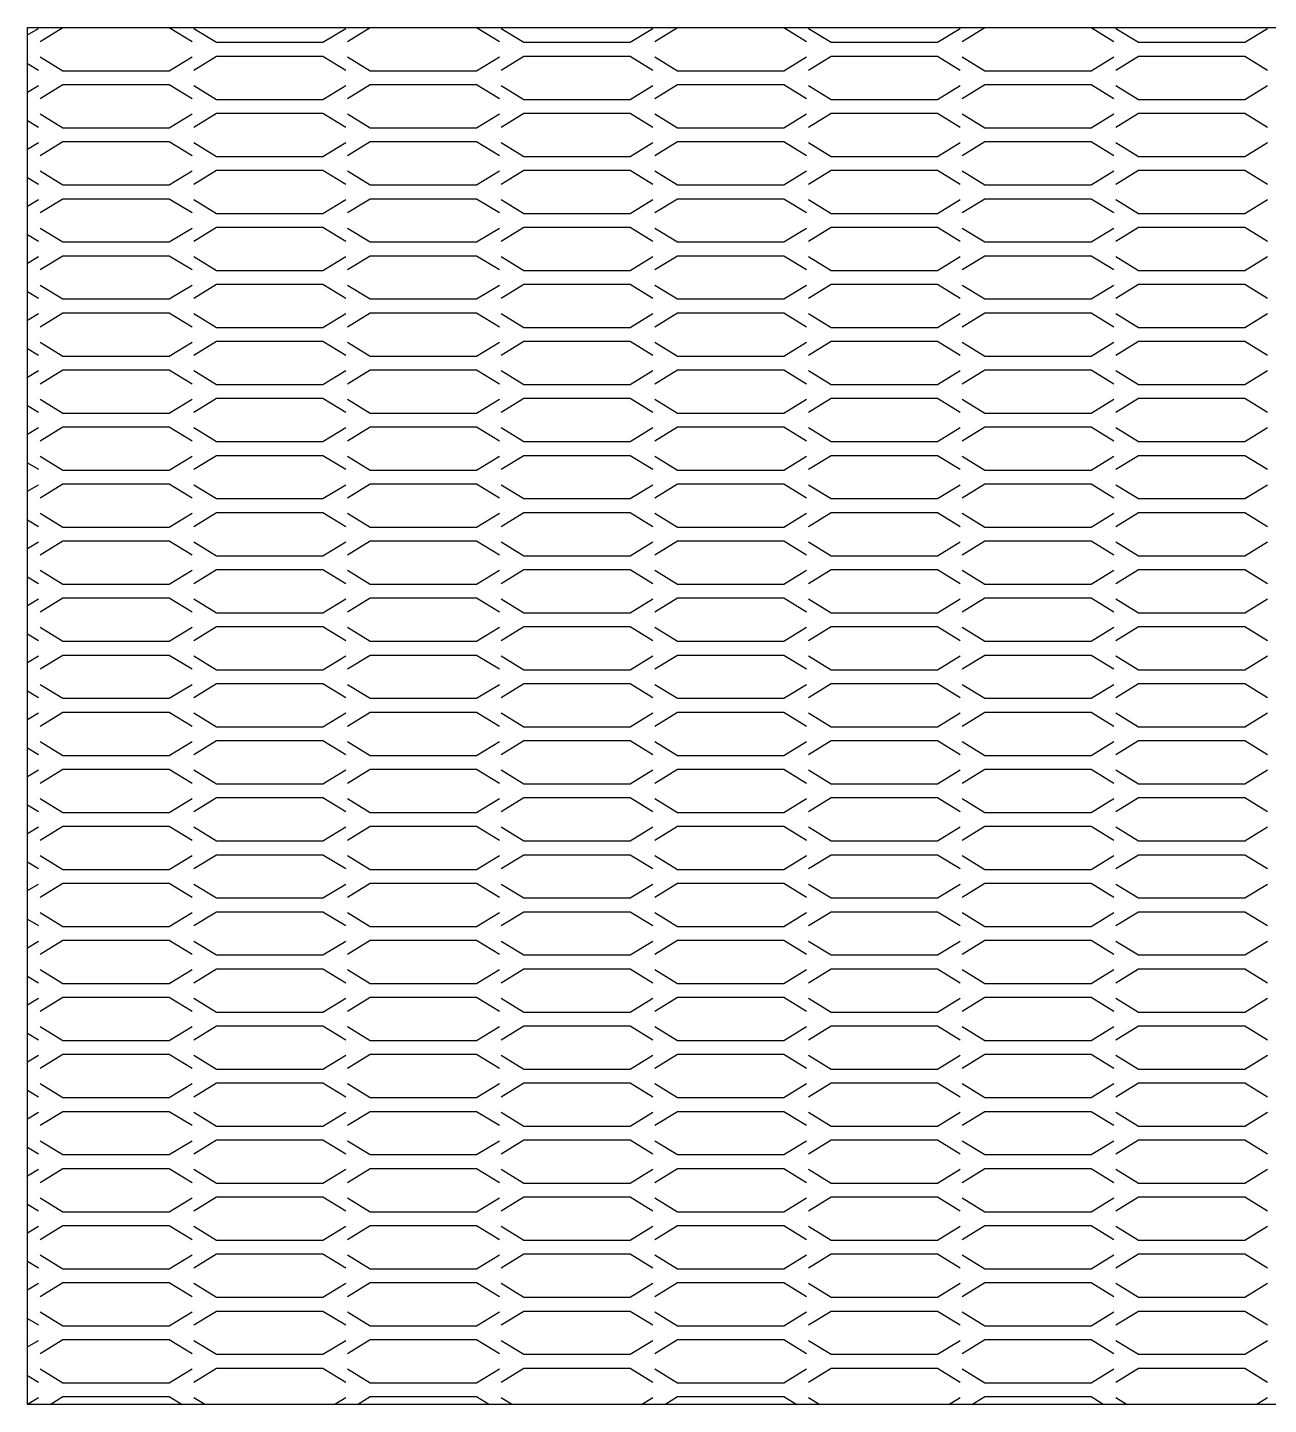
# Model space of a CAD drawing. Header units: millimetres. Extents: x 0 to 120, y 0 to 70.
# Drawn here: x 0 to 63.1, y 0 to 70 of the extents above; entities that cross this region are included whole.
import ezdxf

# ---------------------------------------------------------------- set-up
doc = ezdxf.new("R2010")
doc.units = ezdxf.units.MM
doc.layers.add('CUT', color=1, linetype='CONTINUOUS')

msp = doc.modelspace()

# ---------------------------------------------------------------- linework, layer by layer
at = {"layer": 'CUT'}
for p, q in [((0, 69.6222), (0.551, 69.9589)), ((0, 68.1778), (0.551, 67.8411)), ((0, 66.7222), (0.551, 67.0589)), ((0, 65.2778), (0.551, 64.9411)), ((0, 63.8222), (0.551, 64.1589)), ((0, 62.3778), (0.551, 62.0411)), ((0, 60.9222), (0.551, 61.2589)), ((0, 59.4778), (0.551, 59.1411)), ((0, 58.0222), (0.551, 58.3589)), ((0, 56.5778), (0.551, 56.2411)), ((0, 55.1222), (0.551, 55.4589)), ((0, 53.6778), (0.551, 53.3411)), ((0, 52.2222), (0.551, 52.5589)), ((0, 50.7778), (0.551, 50.4411)), ((0, 49.3222), (0.551, 49.6589)), ((0, 47.8778), (0.551, 47.5411)), ((0, 46.4222), (0.551, 46.7589)), ((0, 44.9778), (0.551, 44.6411)), ((0, 43.5222), (0.551, 43.8589)), ((0, 42.0778), (0.551, 41.7411)), ((0, 40.6222), (0.551, 40.9589)), ((0, 39.1778), (0.551, 38.8411)), ((0, 37.7222), (0.551, 38.0589)), ((0, 36.2778), (0.551, 35.9411)), ((0, 34.8222), (0.551, 35.1589)), ((0, 33.3778), (0.551, 33.0411)), ((0, 31.9222), (0.551, 32.2589)), ((0, 30.4778), (0.551, 30.1411)), ((0, 29.0222), (0.551, 29.3589)), ((0, 27.5778), (0.551, 27.2411)), ((0, 26.1222), (0.551, 26.4589)), ((0, 24.6778), (0.551, 24.3411)), ((0, 23.2222), (0.551, 23.5589)), ((0, 21.7778), (0.551, 21.4411)), ((0, 20.3222), (0.551, 20.6589)), ((0, 18.8778), (0.551, 18.5411)), ((0, 17.4222), (0.551, 17.7589)), ((0, 15.9778), (0.551, 15.6411)), ((0, 14.5222), (0.551, 14.8589)), ((0, 13.0778), (0.551, 12.7411)), ((0, 11.6222), (0.551, 11.9589)), ((0, 10.1778), (0.551, 9.8411)), ((0, 8.7222), (0.551, 9.0589)), ((0, 7.2778), (0.551, 6.9411)), ((0, 5.8222), (0.551, 6.1589)), ((0, 4.3778), (0.551, 4.0411)), ((0, 2.9222), (0.551, 3.2589)), ((0, 1.4778), (0.551, 1.1411)), ((0, 0.0222), (0.551, 0.3589)), ((8.449, 0.3589), (9.0363, 0)), ((15.5817, 0), (16.169, 0.3589)), ((24.067, 0.3589), (24.6543, 0)), ((31.1997, 0), (31.787, 0.3589)), ((39.685, 0.3589), (40.2723, 0)), ((46.8177, 0), (47.405, 0.3589)), ((55.303, 0.3589), (55.8903, 0)), ((62.4357, 0), (63.023, 0.3589))]:
    msp.add_line(p, q, dxfattribs=at)
for points in [[(0, 70), (120, 70), (120, 0), (0, 0), (0, 70)], [(0.64, 69.2911), (1.8, 70), (7.2, 70), (8.36, 69.2911)], [(16.258, 69.2911), (17.418, 70), (22.818, 70), (23.978, 69.2911)], [(31.876, 69.2911), (33.036, 70), (38.436, 70), (39.596, 69.2911)], [(47.494, 69.2911), (48.654, 70), (54.054, 70), (55.214, 69.2911)], [(8.449, 69.9589), (9.609, 69.25), (15.009, 69.25), (16.169, 69.9589)], [(24.067, 69.9589), (25.227, 69.25), (30.627, 69.25), (31.787, 69.9589)], [(39.685, 69.9589), (40.845, 69.25), (46.245, 69.25), (47.405, 69.9589)], [(55.303, 69.9589), (56.463, 69.25), (61.863, 69.25), (63.023, 69.9589)], [(0.64, 68.5089), (1.8, 67.8), (7.2, 67.8), (8.36, 68.5089)], [(8.449, 67.8411), (9.609, 68.55), (15.009, 68.55), (16.169, 67.8411)], [(16.258, 68.5089), (17.418, 67.8), (22.818, 67.8), (23.978, 68.5089)], [(24.067, 67.8411), (25.227, 68.55), (30.627, 68.55), (31.787, 67.8411)], [(31.876, 68.5089), (33.036, 67.8), (38.436, 67.8), (39.596, 68.5089)], [(39.685, 67.8411), (40.845, 68.55), (46.245, 68.55), (47.405, 67.8411)], [(47.494, 68.5089), (48.654, 67.8), (54.054, 67.8), (55.214, 68.5089)], [(55.303, 67.8411), (56.463, 68.55), (61.863, 68.55), (63.023, 67.8411)], [(0.64, 66.3911), (1.8, 67.1), (7.2, 67.1), (8.36, 66.3911)], [(8.449, 67.0589), (9.609, 66.35), (15.009, 66.35), (16.169, 67.0589)], [(16.258, 66.3911), (17.418, 67.1), (22.818, 67.1), (23.978, 66.3911)], [(24.067, 67.0589), (25.227, 66.35), (30.627, 66.35), (31.787, 67.0589)], [(31.876, 66.3911), (33.036, 67.1), (38.436, 67.1), (39.596, 66.3911)], [(39.685, 67.0589), (40.845, 66.35), (46.245, 66.35), (47.405, 67.0589)], [(47.494, 66.3911), (48.654, 67.1), (54.054, 67.1), (55.214, 66.3911)], [(55.303, 67.0589), (56.463, 66.35), (61.863, 66.35), (63.023, 67.0589)], [(0.64, 65.6089), (1.8, 64.9), (7.2, 64.9), (8.36, 65.6089)], [(8.449, 64.9411), (9.609, 65.65), (15.009, 65.65), (16.169, 64.9411)], [(16.258, 65.6089), (17.418, 64.9), (22.818, 64.9), (23.978, 65.6089)], [(24.067, 64.9411), (25.227, 65.65), (30.627, 65.65), (31.787, 64.9411)], [(31.876, 65.6089), (33.036, 64.9), (38.436, 64.9), (39.596, 65.6089)], [(39.685, 64.9411), (40.845, 65.65), (46.245, 65.65), (47.405, 64.9411)], [(47.494, 65.6089), (48.654, 64.9), (54.054, 64.9), (55.214, 65.6089)], [(55.303, 64.9411), (56.463, 65.65), (61.863, 65.65), (63.023, 64.9411)], [(0.64, 63.4911), (1.8, 64.2), (7.2, 64.2), (8.36, 63.4911)], [(8.449, 64.1589), (9.609, 63.45), (15.009, 63.45), (16.169, 64.1589)], [(16.258, 63.4911), (17.418, 64.2), (22.818, 64.2), (23.978, 63.4911)], [(24.067, 64.1589), (25.227, 63.45), (30.627, 63.45), (31.787, 64.1589)], [(31.876, 63.4911), (33.036, 64.2), (38.436, 64.2), (39.596, 63.4911)], [(39.685, 64.1589), (40.845, 63.45), (46.245, 63.45), (47.405, 64.1589)], [(47.494, 63.4911), (48.654, 64.2), (54.054, 64.2), (55.214, 63.4911)], [(55.303, 64.1589), (56.463, 63.45), (61.863, 63.45), (63.023, 64.1589)], [(0.64, 62.7089), (1.8, 62), (7.2, 62), (8.36, 62.7089)], [(8.449, 62.0411), (9.609, 62.75), (15.009, 62.75), (16.169, 62.0411)], [(16.258, 62.7089), (17.418, 62), (22.818, 62), (23.978, 62.7089)], [(24.067, 62.0411), (25.227, 62.75), (30.627, 62.75), (31.787, 62.0411)], [(31.876, 62.7089), (33.036, 62), (38.436, 62), (39.596, 62.7089)], [(39.685, 62.0411), (40.845, 62.75), (46.245, 62.75), (47.405, 62.0411)], [(47.494, 62.7089), (48.654, 62), (54.054, 62), (55.214, 62.7089)], [(55.303, 62.0411), (56.463, 62.75), (61.863, 62.75), (63.023, 62.0411)], [(0.64, 60.5911), (1.8, 61.3), (7.2, 61.3), (8.36, 60.5911)], [(8.449, 61.2589), (9.609, 60.55), (15.009, 60.55), (16.169, 61.2589)], [(16.258, 60.5911), (17.418, 61.3), (22.818, 61.3), (23.978, 60.5911)], [(24.067, 61.2589), (25.227, 60.55), (30.627, 60.55), (31.787, 61.2589)], [(31.876, 60.5911), (33.036, 61.3), (38.436, 61.3), (39.596, 60.5911)], [(39.685, 61.2589), (40.845, 60.55), (46.245, 60.55), (47.405, 61.2589)], [(47.494, 60.5911), (48.654, 61.3), (54.054, 61.3), (55.214, 60.5911)], [(55.303, 61.2589), (56.463, 60.55), (61.863, 60.55), (63.023, 61.2589)], [(0.64, 59.8089), (1.8, 59.1), (7.2, 59.1), (8.36, 59.8089)], [(8.449, 59.1411), (9.609, 59.85), (15.009, 59.85), (16.169, 59.1411)], [(16.258, 59.8089), (17.418, 59.1), (22.818, 59.1), (23.978, 59.8089)], [(24.067, 59.1411), (25.227, 59.85), (30.627, 59.85), (31.787, 59.1411)], [(31.876, 59.8089), (33.036, 59.1), (38.436, 59.1), (39.596, 59.8089)], [(39.685, 59.1411), (40.845, 59.85), (46.245, 59.85), (47.405, 59.1411)], [(47.494, 59.8089), (48.654, 59.1), (54.054, 59.1), (55.214, 59.8089)], [(55.303, 59.1411), (56.463, 59.85), (61.863, 59.85), (63.023, 59.1411)], [(0.64, 57.6911), (1.8, 58.4), (7.2, 58.4), (8.36, 57.6911)], [(8.449, 58.3589), (9.609, 57.65), (15.009, 57.65), (16.169, 58.3589)], [(16.258, 57.6911), (17.418, 58.4), (22.818, 58.4), (23.978, 57.6911)], [(24.067, 58.3589), (25.227, 57.65), (30.627, 57.65), (31.787, 58.3589)], [(31.876, 57.6911), (33.036, 58.4), (38.436, 58.4), (39.596, 57.6911)], [(39.685, 58.3589), (40.845, 57.65), (46.245, 57.65), (47.405, 58.3589)], [(47.494, 57.6911), (48.654, 58.4), (54.054, 58.4), (55.214, 57.6911)], [(55.303, 58.3589), (56.463, 57.65), (61.863, 57.65), (63.023, 58.3589)], [(0.64, 56.9089), (1.8, 56.2), (7.2, 56.2), (8.36, 56.9089)], [(8.449, 56.2411), (9.609, 56.95), (15.009, 56.95), (16.169, 56.2411)], [(16.258, 56.9089), (17.418, 56.2), (22.818, 56.2), (23.978, 56.9089)], [(24.067, 56.2411), (25.227, 56.95), (30.627, 56.95), (31.787, 56.2411)], [(31.876, 56.9089), (33.036, 56.2), (38.436, 56.2), (39.596, 56.9089)], [(39.685, 56.2411), (40.845, 56.95), (46.245, 56.95), (47.405, 56.2411)], [(47.494, 56.9089), (48.654, 56.2), (54.054, 56.2), (55.214, 56.9089)], [(55.303, 56.2411), (56.463, 56.95), (61.863, 56.95), (63.023, 56.2411)], [(0.64, 54.7911), (1.8, 55.5), (7.2, 55.5), (8.36, 54.7911)], [(8.449, 55.4589), (9.609, 54.75), (15.009, 54.75), (16.169, 55.4589)], [(16.258, 54.7911), (17.418, 55.5), (22.818, 55.5), (23.978, 54.7911)], [(24.067, 55.4589), (25.227, 54.75), (30.627, 54.75), (31.787, 55.4589)], [(31.876, 54.7911), (33.036, 55.5), (38.436, 55.5), (39.596, 54.7911)], [(39.685, 55.4589), (40.845, 54.75), (46.245, 54.75), (47.405, 55.4589)], [(47.494, 54.7911), (48.654, 55.5), (54.054, 55.5), (55.214, 54.7911)], [(55.303, 55.4589), (56.463, 54.75), (61.863, 54.75), (63.023, 55.4589)], [(0.64, 54.0089), (1.8, 53.3), (7.2, 53.3), (8.36, 54.0089)], [(8.449, 53.3411), (9.609, 54.05), (15.009, 54.05), (16.169, 53.3411)], [(16.258, 54.0089), (17.418, 53.3), (22.818, 53.3), (23.978, 54.0089)], [(24.067, 53.3411), (25.227, 54.05), (30.627, 54.05), (31.787, 53.3411)], [(31.876, 54.0089), (33.036, 53.3), (38.436, 53.3), (39.596, 54.0089)], [(39.685, 53.3411), (40.845, 54.05), (46.245, 54.05), (47.405, 53.3411)], [(47.494, 54.0089), (48.654, 53.3), (54.054, 53.3), (55.214, 54.0089)], [(55.303, 53.3411), (56.463, 54.05), (61.863, 54.05), (63.023, 53.3411)], [(0.64, 51.8911), (1.8, 52.6), (7.2, 52.6), (8.36, 51.8911)], [(8.449, 52.5589), (9.609, 51.85), (15.009, 51.85), (16.169, 52.5589)], [(16.258, 51.8911), (17.418, 52.6), (22.818, 52.6), (23.978, 51.8911)], [(24.067, 52.5589), (25.227, 51.85), (30.627, 51.85), (31.787, 52.5589)], [(31.876, 51.8911), (33.036, 52.6), (38.436, 52.6), (39.596, 51.8911)], [(39.685, 52.5589), (40.845, 51.85), (46.245, 51.85), (47.405, 52.5589)], [(47.494, 51.8911), (48.654, 52.6), (54.054, 52.6), (55.214, 51.8911)], [(55.303, 52.5589), (56.463, 51.85), (61.863, 51.85), (63.023, 52.5589)], [(0.64, 51.1089), (1.8, 50.4), (7.2, 50.4), (8.36, 51.1089)], [(8.449, 50.4411), (9.609, 51.15), (15.009, 51.15), (16.169, 50.4411)], [(16.258, 51.1089), (17.418, 50.4), (22.818, 50.4), (23.978, 51.1089)], [(24.067, 50.4411), (25.227, 51.15), (30.627, 51.15), (31.787, 50.4411)], [(31.876, 51.1089), (33.036, 50.4), (38.436, 50.4), (39.596, 51.1089)], [(39.685, 50.4411), (40.845, 51.15), (46.245, 51.15), (47.405, 50.4411)], [(47.494, 51.1089), (48.654, 50.4), (54.054, 50.4), (55.214, 51.1089)], [(55.303, 50.4411), (56.463, 51.15), (61.863, 51.15), (63.023, 50.4411)], [(0.64, 48.9911), (1.8, 49.7), (7.2, 49.7), (8.36, 48.9911)], [(16.258, 48.9911), (17.418, 49.7), (22.818, 49.7), (23.978, 48.9911)], [(31.876, 48.9911), (33.036, 49.7), (38.436, 49.7), (39.596, 48.9911)], [(47.494, 48.9911), (48.654, 49.7), (54.054, 49.7), (55.214, 48.9911)], [(8.449, 49.6589), (9.609, 48.95), (15.009, 48.95), (16.169, 49.6589)], [(24.067, 49.6589), (25.227, 48.95), (30.627, 48.95), (31.787, 49.6589)], [(39.685, 49.6589), (40.845, 48.95), (46.245, 48.95), (47.405, 49.6589)], [(55.303, 49.6589), (56.463, 48.95), (61.863, 48.95), (63.023, 49.6589)], [(0.64, 48.2089), (1.8, 47.5), (7.2, 47.5), (8.36, 48.2089)], [(8.449, 47.5411), (9.609, 48.25), (15.009, 48.25), (16.169, 47.5411)], [(16.258, 48.2089), (17.418, 47.5), (22.818, 47.5), (23.978, 48.2089)], [(24.067, 47.5411), (25.227, 48.25), (30.627, 48.25), (31.787, 47.5411)], [(31.876, 48.2089), (33.036, 47.5), (38.436, 47.5), (39.596, 48.2089)], [(39.685, 47.5411), (40.845, 48.25), (46.245, 48.25), (47.405, 47.5411)], [(47.494, 48.2089), (48.654, 47.5), (54.054, 47.5), (55.214, 48.2089)], [(55.303, 47.5411), (56.463, 48.25), (61.863, 48.25), (63.023, 47.5411)], [(0.64, 46.0911), (1.8, 46.8), (7.2, 46.8), (8.36, 46.0911)], [(8.449, 46.7589), (9.609, 46.05), (15.009, 46.05), (16.169, 46.7589)], [(16.258, 46.0911), (17.418, 46.8), (22.818, 46.8), (23.978, 46.0911)], [(24.067, 46.7589), (25.227, 46.05), (30.627, 46.05), (31.787, 46.7589)], [(31.876, 46.0911), (33.036, 46.8), (38.436, 46.8), (39.596, 46.0911)], [(39.685, 46.7589), (40.845, 46.05), (46.245, 46.05), (47.405, 46.7589)], [(47.494, 46.0911), (48.654, 46.8), (54.054, 46.8), (55.214, 46.0911)], [(55.303, 46.7589), (56.463, 46.05), (61.863, 46.05), (63.023, 46.7589)], [(0.64, 45.3089), (1.8, 44.6), (7.2, 44.6), (8.36, 45.3089)], [(8.449, 44.6411), (9.609, 45.35), (15.009, 45.35), (16.169, 44.6411)], [(16.258, 45.3089), (17.418, 44.6), (22.818, 44.6), (23.978, 45.3089)], [(24.067, 44.6411), (25.227, 45.35), (30.627, 45.35), (31.787, 44.6411)], [(31.876, 45.3089), (33.036, 44.6), (38.436, 44.6), (39.596, 45.3089)], [(39.685, 44.6411), (40.845, 45.35), (46.245, 45.35), (47.405, 44.6411)], [(47.494, 45.3089), (48.654, 44.6), (54.054, 44.6), (55.214, 45.3089)], [(55.303, 44.6411), (56.463, 45.35), (61.863, 45.35), (63.023, 44.6411)], [(0.64, 43.1911), (1.8, 43.9), (7.2, 43.9), (8.36, 43.1911)], [(8.449, 43.8589), (9.609, 43.15), (15.009, 43.15), (16.169, 43.8589)], [(16.258, 43.1911), (17.418, 43.9), (22.818, 43.9), (23.978, 43.1911)], [(24.067, 43.8589), (25.227, 43.15), (30.627, 43.15), (31.787, 43.8589)], [(31.876, 43.1911), (33.036, 43.9), (38.436, 43.9), (39.596, 43.1911)], [(39.685, 43.8589), (40.845, 43.15), (46.245, 43.15), (47.405, 43.8589)], [(47.494, 43.1911), (48.654, 43.9), (54.054, 43.9), (55.214, 43.1911)], [(55.303, 43.8589), (56.463, 43.15), (61.863, 43.15), (63.023, 43.8589)], [(0.64, 42.4089), (1.8, 41.7), (7.2, 41.7), (8.36, 42.4089)], [(8.449, 41.7411), (9.609, 42.45), (15.009, 42.45), (16.169, 41.7411)], [(16.258, 42.4089), (17.418, 41.7), (22.818, 41.7), (23.978, 42.4089)], [(24.067, 41.7411), (25.227, 42.45), (30.627, 42.45), (31.787, 41.7411)], [(31.876, 42.4089), (33.036, 41.7), (38.436, 41.7), (39.596, 42.4089)], [(39.685, 41.7411), (40.845, 42.45), (46.245, 42.45), (47.405, 41.7411)], [(47.494, 42.4089), (48.654, 41.7), (54.054, 41.7), (55.214, 42.4089)], [(55.303, 41.7411), (56.463, 42.45), (61.863, 42.45), (63.023, 41.7411)], [(0.64, 40.2911), (1.8, 41), (7.2, 41), (8.36, 40.2911)], [(8.449, 40.9589), (9.609, 40.25), (15.009, 40.25), (16.169, 40.9589)], [(16.258, 40.2911), (17.418, 41), (22.818, 41), (23.978, 40.2911)], [(24.067, 40.9589), (25.227, 40.25), (30.627, 40.25), (31.787, 40.9589)], [(31.876, 40.2911), (33.036, 41), (38.436, 41), (39.596, 40.2911)], [(39.685, 40.9589), (40.845, 40.25), (46.245, 40.25), (47.405, 40.9589)], [(47.494, 40.2911), (48.654, 41), (54.054, 41), (55.214, 40.2911)], [(55.303, 40.9589), (56.463, 40.25), (61.863, 40.25), (63.023, 40.9589)], [(0.64, 39.5089), (1.8, 38.8), (7.2, 38.8), (8.36, 39.5089)], [(8.449, 38.8411), (9.609, 39.55), (15.009, 39.55), (16.169, 38.8411)], [(16.258, 39.5089), (17.418, 38.8), (22.818, 38.8), (23.978, 39.5089)], [(24.067, 38.8411), (25.227, 39.55), (30.627, 39.55), (31.787, 38.8411)], [(31.876, 39.5089), (33.036, 38.8), (38.436, 38.8), (39.596, 39.5089)], [(39.685, 38.8411), (40.845, 39.55), (46.245, 39.55), (47.405, 38.8411)], [(47.494, 39.5089), (48.654, 38.8), (54.054, 38.8), (55.214, 39.5089)], [(55.303, 38.8411), (56.463, 39.55), (61.863, 39.55), (63.023, 38.8411)], [(0.64, 37.3911), (1.8, 38.1), (7.2, 38.1), (8.36, 37.3911)], [(8.449, 38.0589), (9.609, 37.35), (15.009, 37.35), (16.169, 38.0589)], [(16.258, 37.3911), (17.418, 38.1), (22.818, 38.1), (23.978, 37.3911)], [(24.067, 38.0589), (25.227, 37.35), (30.627, 37.35), (31.787, 38.0589)], [(31.876, 37.3911), (33.036, 38.1), (38.436, 38.1), (39.596, 37.3911)], [(39.685, 38.0589), (40.845, 37.35), (46.245, 37.35), (47.405, 38.0589)], [(47.494, 37.3911), (48.654, 38.1), (54.054, 38.1), (55.214, 37.3911)], [(55.303, 38.0589), (56.463, 37.35), (61.863, 37.35), (63.023, 38.0589)], [(0.64, 36.6089), (1.8, 35.9), (7.2, 35.9), (8.36, 36.6089)], [(8.449, 35.9411), (9.609, 36.65), (15.009, 36.65), (16.169, 35.9411)], [(16.258, 36.6089), (17.418, 35.9), (22.818, 35.9), (23.978, 36.6089)], [(24.067, 35.9411), (25.227, 36.65), (30.627, 36.65), (31.787, 35.9411)], [(31.876, 36.6089), (33.036, 35.9), (38.436, 35.9), (39.596, 36.6089)], [(39.685, 35.9411), (40.845, 36.65), (46.245, 36.65), (47.405, 35.9411)], [(47.494, 36.6089), (48.654, 35.9), (54.054, 35.9), (55.214, 36.6089)], [(55.303, 35.9411), (56.463, 36.65), (61.863, 36.65), (63.023, 35.9411)], [(0.64, 34.4911), (1.8, 35.2), (7.2, 35.2), (8.36, 34.4911)], [(8.449, 35.1589), (9.609, 34.45), (15.009, 34.45), (16.169, 35.1589)], [(16.258, 34.4911), (17.418, 35.2), (22.818, 35.2), (23.978, 34.4911)], [(24.067, 35.1589), (25.227, 34.45), (30.627, 34.45), (31.787, 35.1589)], [(31.876, 34.4911), (33.036, 35.2), (38.436, 35.2), (39.596, 34.4911)], [(39.685, 35.1589), (40.845, 34.45), (46.245, 34.45), (47.405, 35.1589)], [(47.494, 34.4911), (48.654, 35.2), (54.054, 35.2), (55.214, 34.4911)], [(55.303, 35.1589), (56.463, 34.45), (61.863, 34.45), (63.023, 35.1589)], [(0.64, 33.7089), (1.8, 33), (7.2, 33), (8.36, 33.7089)], [(8.449, 33.0411), (9.609, 33.75), (15.009, 33.75), (16.169, 33.0411)], [(16.258, 33.7089), (17.418, 33), (22.818, 33), (23.978, 33.7089)], [(24.067, 33.0411), (25.227, 33.75), (30.627, 33.75), (31.787, 33.0411)], [(31.876, 33.7089), (33.036, 33), (38.436, 33), (39.596, 33.7089)], [(39.685, 33.0411), (40.845, 33.75), (46.245, 33.75), (47.405, 33.0411)], [(47.494, 33.7089), (48.654, 33), (54.054, 33), (55.214, 33.7089)], [(55.303, 33.0411), (56.463, 33.75), (61.863, 33.75), (63.023, 33.0411)], [(0.64, 31.5911), (1.8, 32.3), (7.2, 32.3), (8.36, 31.5911)], [(8.449, 32.2589), (9.609, 31.55), (15.009, 31.55), (16.169, 32.2589)], [(16.258, 31.5911), (17.418, 32.3), (22.818, 32.3), (23.978, 31.5911)], [(24.067, 32.2589), (25.227, 31.55), (30.627, 31.55), (31.787, 32.2589)], [(31.876, 31.5911), (33.036, 32.3), (38.436, 32.3), (39.596, 31.5911)], [(39.685, 32.2589), (40.845, 31.55), (46.245, 31.55), (47.405, 32.2589)], [(47.494, 31.5911), (48.654, 32.3), (54.054, 32.3), (55.214, 31.5911)], [(55.303, 32.2589), (56.463, 31.55), (61.863, 31.55), (63.023, 32.2589)], [(0.64, 30.8089), (1.8, 30.1), (7.2, 30.1), (8.36, 30.8089)], [(8.449, 30.1411), (9.609, 30.85), (15.009, 30.85), (16.169, 30.1411)], [(16.258, 30.8089), (17.418, 30.1), (22.818, 30.1), (23.978, 30.8089)], [(24.067, 30.1411), (25.227, 30.85), (30.627, 30.85), (31.787, 30.1411)], [(31.876, 30.8089), (33.036, 30.1), (38.436, 30.1), (39.596, 30.8089)], [(39.685, 30.1411), (40.845, 30.85), (46.245, 30.85), (47.405, 30.1411)], [(47.494, 30.8089), (48.654, 30.1), (54.054, 30.1), (55.214, 30.8089)], [(55.303, 30.1411), (56.463, 30.85), (61.863, 30.85), (63.023, 30.1411)], [(0.64, 28.6911), (1.8, 29.4), (7.2, 29.4), (8.36, 28.6911)], [(16.258, 28.6911), (17.418, 29.4), (22.818, 29.4), (23.978, 28.6911)], [(31.876, 28.6911), (33.036, 29.4), (38.436, 29.4), (39.596, 28.6911)], [(47.494, 28.6911), (48.654, 29.4), (54.054, 29.4), (55.214, 28.6911)], [(8.449, 29.3589), (9.609, 28.65), (15.009, 28.65), (16.169, 29.3589)], [(24.067, 29.3589), (25.227, 28.65), (30.627, 28.65), (31.787, 29.3589)], [(39.685, 29.3589), (40.845, 28.65), (46.245, 28.65), (47.405, 29.3589)], [(55.303, 29.3589), (56.463, 28.65), (61.863, 28.65), (63.023, 29.3589)], [(0.64, 27.9089), (1.8, 27.2), (7.2, 27.2), (8.36, 27.9089)], [(8.449, 27.2411), (9.609, 27.95), (15.009, 27.95), (16.169, 27.2411)], [(16.258, 27.9089), (17.418, 27.2), (22.818, 27.2), (23.978, 27.9089)], [(24.067, 27.2411), (25.227, 27.95), (30.627, 27.95), (31.787, 27.2411)], [(31.876, 27.9089), (33.036, 27.2), (38.436, 27.2), (39.596, 27.9089)], [(39.685, 27.2411), (40.845, 27.95), (46.245, 27.95), (47.405, 27.2411)], [(47.494, 27.9089), (48.654, 27.2), (54.054, 27.2), (55.214, 27.9089)], [(55.303, 27.2411), (56.463, 27.95), (61.863, 27.95), (63.023, 27.2411)], [(0.64, 25.7911), (1.8, 26.5), (7.2, 26.5), (8.36, 25.7911)], [(8.449, 26.4589), (9.609, 25.75), (15.009, 25.75), (16.169, 26.4589)], [(16.258, 25.7911), (17.418, 26.5), (22.818, 26.5), (23.978, 25.7911)], [(24.067, 26.4589), (25.227, 25.75), (30.627, 25.75), (31.787, 26.4589)], [(31.876, 25.7911), (33.036, 26.5), (38.436, 26.5), (39.596, 25.7911)], [(39.685, 26.4589), (40.845, 25.75), (46.245, 25.75), (47.405, 26.4589)], [(47.494, 25.7911), (48.654, 26.5), (54.054, 26.5), (55.214, 25.7911)], [(55.303, 26.4589), (56.463, 25.75), (61.863, 25.75), (63.023, 26.4589)], [(0.64, 25.0089), (1.8, 24.3), (7.2, 24.3), (8.36, 25.0089)], [(8.449, 24.3411), (9.609, 25.05), (15.009, 25.05), (16.169, 24.3411)], [(16.258, 25.0089), (17.418, 24.3), (22.818, 24.3), (23.978, 25.0089)], [(24.067, 24.3411), (25.227, 25.05), (30.627, 25.05), (31.787, 24.3411)], [(31.876, 25.0089), (33.036, 24.3), (38.436, 24.3), (39.596, 25.0089)], [(39.685, 24.3411), (40.845, 25.05), (46.245, 25.05), (47.405, 24.3411)], [(47.494, 25.0089), (48.654, 24.3), (54.054, 24.3), (55.214, 25.0089)], [(55.303, 24.3411), (56.463, 25.05), (61.863, 25.05), (63.023, 24.3411)], [(0.64, 22.8911), (1.8, 23.6), (7.2, 23.6), (8.36, 22.8911)], [(8.449, 23.5589), (9.609, 22.85), (15.009, 22.85), (16.169, 23.5589)], [(16.258, 22.8911), (17.418, 23.6), (22.818, 23.6), (23.978, 22.8911)], [(24.067, 23.5589), (25.227, 22.85), (30.627, 22.85), (31.787, 23.5589)], [(31.876, 22.8911), (33.036, 23.6), (38.436, 23.6), (39.596, 22.8911)], [(39.685, 23.5589), (40.845, 22.85), (46.245, 22.85), (47.405, 23.5589)], [(47.494, 22.8911), (48.654, 23.6), (54.054, 23.6), (55.214, 22.8911)], [(55.303, 23.5589), (56.463, 22.85), (61.863, 22.85), (63.023, 23.5589)], [(0.64, 22.1089), (1.8, 21.4), (7.2, 21.4), (8.36, 22.1089)], [(8.449, 21.4411), (9.609, 22.15), (15.009, 22.15), (16.169, 21.4411)], [(16.258, 22.1089), (17.418, 21.4), (22.818, 21.4), (23.978, 22.1089)], [(24.067, 21.4411), (25.227, 22.15), (30.627, 22.15), (31.787, 21.4411)], [(31.876, 22.1089), (33.036, 21.4), (38.436, 21.4), (39.596, 22.1089)], [(39.685, 21.4411), (40.845, 22.15), (46.245, 22.15), (47.405, 21.4411)], [(47.494, 22.1089), (48.654, 21.4), (54.054, 21.4), (55.214, 22.1089)], [(55.303, 21.4411), (56.463, 22.15), (61.863, 22.15), (63.023, 21.4411)], [(0.64, 19.9911), (1.8, 20.7), (7.2, 20.7), (8.36, 19.9911)], [(8.449, 20.6589), (9.609, 19.95), (15.009, 19.95), (16.169, 20.6589)], [(16.258, 19.9911), (17.418, 20.7), (22.818, 20.7), (23.978, 19.9911)], [(24.067, 20.6589), (25.227, 19.95), (30.627, 19.95), (31.787, 20.6589)], [(31.876, 19.9911), (33.036, 20.7), (38.436, 20.7), (39.596, 19.9911)], [(39.685, 20.6589), (40.845, 19.95), (46.245, 19.95), (47.405, 20.6589)], [(47.494, 19.9911), (48.654, 20.7), (54.054, 20.7), (55.214, 19.9911)], [(55.303, 20.6589), (56.463, 19.95), (61.863, 19.95), (63.023, 20.6589)], [(0.64, 19.2089), (1.8, 18.5), (7.2, 18.5), (8.36, 19.2089)], [(8.449, 18.5411), (9.609, 19.25), (15.009, 19.25), (16.169, 18.5411)], [(16.258, 19.2089), (17.418, 18.5), (22.818, 18.5), (23.978, 19.2089)], [(24.067, 18.5411), (25.227, 19.25), (30.627, 19.25), (31.787, 18.5411)], [(31.876, 19.2089), (33.036, 18.5), (38.436, 18.5), (39.596, 19.2089)], [(39.685, 18.5411), (40.845, 19.25), (46.245, 19.25), (47.405, 18.5411)], [(47.494, 19.2089), (48.654, 18.5), (54.054, 18.5), (55.214, 19.2089)], [(55.303, 18.5411), (56.463, 19.25), (61.863, 19.25), (63.023, 18.5411)], [(0.64, 17.0911), (1.8, 17.8), (7.2, 17.8), (8.36, 17.0911)], [(8.449, 17.7589), (9.609, 17.05), (15.009, 17.05), (16.169, 17.7589)], [(16.258, 17.0911), (17.418, 17.8), (22.818, 17.8), (23.978, 17.0911)], [(24.067, 17.7589), (25.227, 17.05), (30.627, 17.05), (31.787, 17.7589)], [(31.876, 17.0911), (33.036, 17.8), (38.436, 17.8), (39.596, 17.0911)], [(39.685, 17.7589), (40.845, 17.05), (46.245, 17.05), (47.405, 17.7589)], [(47.494, 17.0911), (48.654, 17.8), (54.054, 17.8), (55.214, 17.0911)], [(55.303, 17.7589), (56.463, 17.05), (61.863, 17.05), (63.023, 17.7589)], [(0.64, 16.3089), (1.8, 15.6), (7.2, 15.6), (8.36, 16.3089)], [(8.449, 15.6411), (9.609, 16.35), (15.009, 16.35), (16.169, 15.6411)], [(16.258, 16.3089), (17.418, 15.6), (22.818, 15.6), (23.978, 16.3089)], [(24.067, 15.6411), (25.227, 16.35), (30.627, 16.35), (31.787, 15.6411)], [(31.876, 16.3089), (33.036, 15.6), (38.436, 15.6), (39.596, 16.3089)], [(39.685, 15.6411), (40.845, 16.35), (46.245, 16.35), (47.405, 15.6411)], [(47.494, 16.3089), (48.654, 15.6), (54.054, 15.6), (55.214, 16.3089)], [(55.303, 15.6411), (56.463, 16.35), (61.863, 16.35), (63.023, 15.6411)], [(0.64, 14.1911), (1.8, 14.9), (7.2, 14.9), (8.36, 14.1911)], [(8.449, 14.8589), (9.609, 14.15), (15.009, 14.15), (16.169, 14.8589)], [(16.258, 14.1911), (17.418, 14.9), (22.818, 14.9), (23.978, 14.1911)], [(24.067, 14.8589), (25.227, 14.15), (30.627, 14.15), (31.787, 14.8589)], [(31.876, 14.1911), (33.036, 14.9), (38.436, 14.9), (39.596, 14.1911)], [(39.685, 14.8589), (40.845, 14.15), (46.245, 14.15), (47.405, 14.8589)], [(47.494, 14.1911), (48.654, 14.9), (54.054, 14.9), (55.214, 14.1911)], [(55.303, 14.8589), (56.463, 14.15), (61.863, 14.15), (63.023, 14.8589)], [(0.64, 13.4089), (1.8, 12.7), (7.2, 12.7), (8.36, 13.4089)], [(8.449, 12.7411), (9.609, 13.45), (15.009, 13.45), (16.169, 12.7411)], [(16.258, 13.4089), (17.418, 12.7), (22.818, 12.7), (23.978, 13.4089)], [(24.067, 12.7411), (25.227, 13.45), (30.627, 13.45), (31.787, 12.7411)], [(31.876, 13.4089), (33.036, 12.7), (38.436, 12.7), (39.596, 13.4089)], [(39.685, 12.7411), (40.845, 13.45), (46.245, 13.45), (47.405, 12.7411)], [(47.494, 13.4089), (48.654, 12.7), (54.054, 12.7), (55.214, 13.4089)], [(55.303, 12.7411), (56.463, 13.45), (61.863, 13.45), (63.023, 12.7411)], [(0.64, 11.2911), (1.8, 12), (7.2, 12), (8.36, 11.2911)], [(8.449, 11.9589), (9.609, 11.25), (15.009, 11.25), (16.169, 11.9589)], [(16.258, 11.2911), (17.418, 12), (22.818, 12), (23.978, 11.2911)], [(24.067, 11.9589), (25.227, 11.25), (30.627, 11.25), (31.787, 11.9589)], [(31.876, 11.2911), (33.036, 12), (38.436, 12), (39.596, 11.2911)], [(39.685, 11.9589), (40.845, 11.25), (46.245, 11.25), (47.405, 11.9589)], [(47.494, 11.2911), (48.654, 12), (54.054, 12), (55.214, 11.2911)], [(55.303, 11.9589), (56.463, 11.25), (61.863, 11.25), (63.023, 11.9589)], [(0.64, 10.5089), (1.8, 9.8), (7.2, 9.8), (8.36, 10.5089)], [(8.449, 9.8411), (9.609, 10.55), (15.009, 10.55), (16.169, 9.8411)], [(16.258, 10.5089), (17.418, 9.8), (22.818, 9.8), (23.978, 10.5089)], [(24.067, 9.8411), (25.227, 10.55), (30.627, 10.55), (31.787, 9.8411)], [(31.876, 10.5089), (33.036, 9.8), (38.436, 9.8), (39.596, 10.5089)], [(39.685, 9.8411), (40.845, 10.55), (46.245, 10.55), (47.405, 9.8411)], [(47.494, 10.5089), (48.654, 9.8), (54.054, 9.8), (55.214, 10.5089)], [(55.303, 9.8411), (56.463, 10.55), (61.863, 10.55), (63.023, 9.8411)], [(0.64, 8.3911), (1.8, 9.1), (7.2, 9.1), (8.36, 8.3911)], [(16.258, 8.3911), (17.418, 9.1), (22.818, 9.1), (23.978, 8.3911)], [(31.876, 8.3911), (33.036, 9.1), (38.436, 9.1), (39.596, 8.3911)], [(47.494, 8.3911), (48.654, 9.1), (54.054, 9.1), (55.214, 8.3911)], [(8.449, 9.0589), (9.609, 8.35), (15.009, 8.35), (16.169, 9.0589)], [(24.067, 9.0589), (25.227, 8.35), (30.627, 8.35), (31.787, 9.0589)], [(39.685, 9.0589), (40.845, 8.35), (46.245, 8.35), (47.405, 9.0589)], [(55.303, 9.0589), (56.463, 8.35), (61.863, 8.35), (63.023, 9.0589)], [(0.64, 7.6089), (1.8, 6.9), (7.2, 6.9), (8.36, 7.6089)], [(8.449, 6.9411), (9.609, 7.65), (15.009, 7.65), (16.169, 6.9411)], [(16.258, 7.6089), (17.418, 6.9), (22.818, 6.9), (23.978, 7.6089)], [(24.067, 6.9411), (25.227, 7.65), (30.627, 7.65), (31.787, 6.9411)], [(31.876, 7.6089), (33.036, 6.9), (38.436, 6.9), (39.596, 7.6089)], [(39.685, 6.9411), (40.845, 7.65), (46.245, 7.65), (47.405, 6.9411)], [(47.494, 7.6089), (48.654, 6.9), (54.054, 6.9), (55.214, 7.6089)], [(55.303, 6.9411), (56.463, 7.65), (61.863, 7.65), (63.023, 6.9411)], [(0.64, 5.4911), (1.8, 6.2), (7.2, 6.2), (8.36, 5.4911)], [(8.449, 6.1589), (9.609, 5.45), (15.009, 5.45), (16.169, 6.1589)], [(16.258, 5.4911), (17.418, 6.2), (22.818, 6.2), (23.978, 5.4911)], [(24.067, 6.1589), (25.227, 5.45), (30.627, 5.45), (31.787, 6.1589)], [(31.876, 5.4911), (33.036, 6.2), (38.436, 6.2), (39.596, 5.4911)], [(39.685, 6.1589), (40.845, 5.45), (46.245, 5.45), (47.405, 6.1589)], [(47.494, 5.4911), (48.654, 6.2), (54.054, 6.2), (55.214, 5.4911)], [(55.303, 6.1589), (56.463, 5.45), (61.863, 5.45), (63.023, 6.1589)], [(0.64, 4.7089), (1.8, 4), (7.2, 4), (8.36, 4.7089)], [(8.449, 4.0411), (9.609, 4.75), (15.009, 4.75), (16.169, 4.0411)], [(16.258, 4.7089), (17.418, 4), (22.818, 4), (23.978, 4.7089)], [(24.067, 4.0411), (25.227, 4.75), (30.627, 4.75), (31.787, 4.0411)], [(31.876, 4.7089), (33.036, 4), (38.436, 4), (39.596, 4.7089)], [(39.685, 4.0411), (40.845, 4.75), (46.245, 4.75), (47.405, 4.0411)], [(47.494, 4.7089), (48.654, 4), (54.054, 4), (55.214, 4.7089)], [(55.303, 4.0411), (56.463, 4.75), (61.863, 4.75), (63.023, 4.0411)], [(0.64, 2.5911), (1.8, 3.3), (7.2, 3.3), (8.36, 2.5911)], [(8.449, 3.2589), (9.609, 2.55), (15.009, 2.55), (16.169, 3.2589)], [(16.258, 2.5911), (17.418, 3.3), (22.818, 3.3), (23.978, 2.5911)], [(24.067, 3.2589), (25.227, 2.55), (30.627, 2.55), (31.787, 3.2589)], [(31.876, 2.5911), (33.036, 3.3), (38.436, 3.3), (39.596, 2.5911)], [(39.685, 3.2589), (40.845, 2.55), (46.245, 2.55), (47.405, 3.2589)], [(47.494, 2.5911), (48.654, 3.3), (54.054, 3.3), (55.214, 2.5911)], [(55.303, 3.2589), (56.463, 2.55), (61.863, 2.55), (63.023, 3.2589)], [(0.64, 1.8089), (1.8, 1.1), (7.2, 1.1), (8.36, 1.8089)], [(8.449, 1.1411), (9.609, 1.85), (15.009, 1.85), (16.169, 1.1411)], [(16.258, 1.8089), (17.418, 1.1), (22.818, 1.1), (23.978, 1.8089)], [(24.067, 1.1411), (25.227, 1.85), (30.627, 1.85), (31.787, 1.1411)], [(31.876, 1.8089), (33.036, 1.1), (38.436, 1.1), (39.596, 1.8089)], [(39.685, 1.1411), (40.845, 1.85), (46.245, 1.85), (47.405, 1.1411)], [(47.494, 1.8089), (48.654, 1.1), (54.054, 1.1), (55.214, 1.8089)], [(55.303, 1.1411), (56.463, 1.85), (61.863, 1.85), (63.023, 1.1411)], [(1.1455, 0), (1.8, 0.4), (7.2, 0.4), (7.8545, 0)], [(16.7635, 0), (17.418, 0.4), (22.818, 0.4), (23.4725, 0)], [(32.3815, 0), (33.036, 0.4), (38.436, 0.4), (39.0905, 0)], [(47.9995, 0), (48.654, 0.4), (54.054, 0.4), (54.7085, 0)]]:
    msp.add_lwpolyline(points, dxfattribs=at)

doc.saveas('drawing.dxf')
